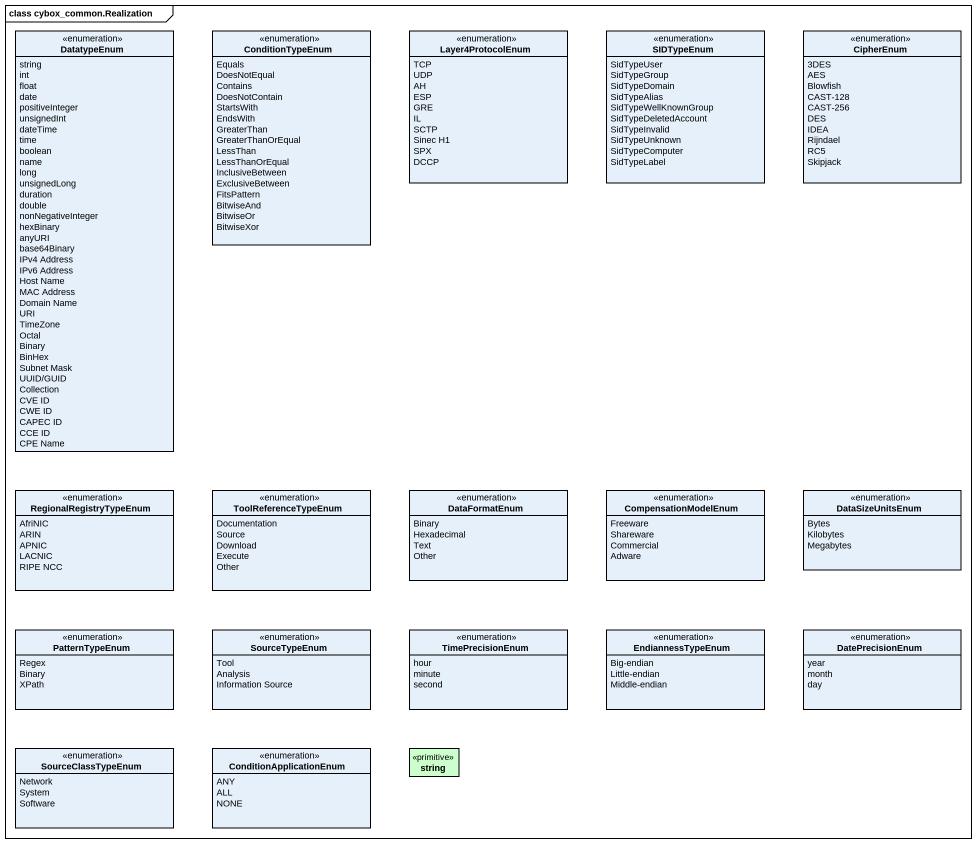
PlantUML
@startuml
mainframe class cybox_common.Realization
hide circle
hide empty members
enum DatatypeEnum {
  string
  int
  float
  date
  positiveInteger
  unsignedInt
  dateTime
  time
  boolean
  name
  long
  unsignedLong
  duration
  double
  nonNegativeInteger
  hexBinary
  anyURI
  base64Binary
  IPv4 Address
  IPv6 Address
  Host Name
  MAC Address
  Domain Name
  URI
  TimeZone
  Octal
  Binary
  BinHex
  Subnet Mask
  UUID/GUID
  Collection
  CVE ID
  CWE ID
  CAPEC ID
  CCE ID
  CPE Name
}
enum ConditionTypeEnum {
  Equals
  DoesNotEqual
  Contains
  DoesNotContain
  StartsWith
  EndsWith
  GreaterThan
  GreaterThanOrEqual
  LessThan
  LessThanOrEqual
  InclusiveBetween
  ExclusiveBetween
  FitsPattern
  BitwiseAnd
  BitwiseOr
  BitwiseXor
}
enum Layer4ProtocolEnum {
  TCP
  UDP
  AH
  ESP
  GRE
  IL
  SCTP
  Sinec H1
  SPX
  DCCP
}
enum SIDTypeEnum {
  SidTypeUser
  SidTypeGroup
  SidTypeDomain
  SidTypeAlias
  SidTypeWellKnownGroup
  SidTypeDeletedAccount
  SidTypeInvalid
  SidTypeUnknown
  SidTypeComputer
  SidTypeLabel
}
enum CipherEnum {
  3DES
  AES
  Blowfish
  CAST-128
  CAST-256
  DES
  IDEA
  Rijndael
  RC5
  Skipjack
}
enum RegionalRegistryTypeEnum {
  AfriNIC
  ARIN
  APNIC
  LACNIC
  RIPE NCC
}
enum ToolReferenceTypeEnum {
  Documentation
  Source
  Download
  Execute
  Other
}
enum DataFormatEnum {
  Binary
  Hexadecimal
  Text
  Other
}
enum CompensationModelEnum {
  Freeware
  Shareware
  Commercial
  Adware
}
enum DataSizeUnitsEnum {
  Bytes
  Kilobytes
  Megabytes
}
enum PatternTypeEnum {
  Regex
  Binary
  XPath
}
enum SourceTypeEnum {
  Tool
  Analysis
  Information Source
}
enum TimePrecisionEnum {
  hour
  minute
  second
}
enum EndiannessTypeEnum {
  Big-endian
  Little-endian
  Middle-endian
}
enum DatePrecisionEnum {
  year
  month
  day
}
enum SourceClassTypeEnum {
  Network
  System
  Software
}
enum ConditionApplicationEnum {
  ANY
  ALL
  NONE
}
class string <<primitive>> #CCFFCC
@enduml
